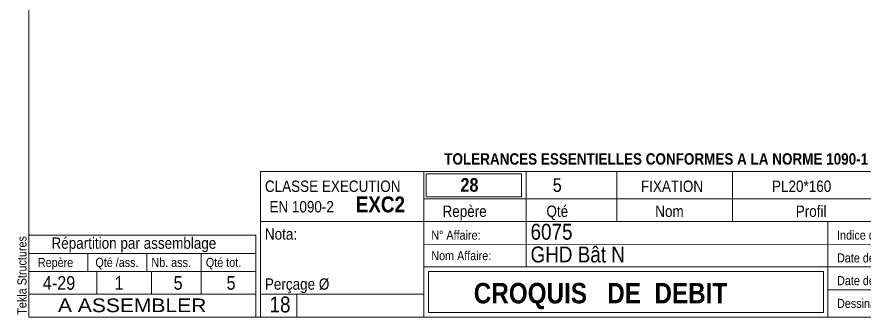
# Model space of a CAD drawing. Header units: millimetres. Extents: x 2 to 287, y 5 to 195.
# Drawn here: x 2.4 to 188.9, y 5 to 71 of the extents above; entities that cross this region are included whole.
import ezdxf

# ---------------------------------------------------------------- set-up
doc = ezdxf.new("R2010")
doc.units = ezdxf.units.MM
doc.layers.add('Autre type objet', color=1, linetype='Continuous', lineweight=0)
doc.layers.add('Feuille dessin', color=5, linetype='Continuous', lineweight=0)
doc.styles.add('ARIAL', font='ARIAL.TTF')
doc.styles.add('ARIAL_BOLD', font='ARIALBD.TTF')
doc.styles.add('ARIAL_NARROW', font='ARIAL.TTF')

# ---------------------------------------------------------------- blocks, each defined once
blk = doc.blocks.new('*A3')
at = {"layer": 'Feuille dessin', "linetype": 'Continuous', "lineweight": 0}
for p, q in [((5, 195), (5, 5)), ((5, 5), (282, 5))]:
    blk.add_line(p, q, dxfattribs=at)
at = {"layer": 'Feuille dessin', "style": 'ARIAL', "width": 0.85}
blk.add_text('Tekla Structures', height=2, rotation=90, dxfattribs=at).set_placement((4.5, 5.5))
blk = doc.blocks.new('*A4')
at = {"layer": 'Autre type objet', "linetype": 'Continuous', "lineweight": 0}
for p, q in [((56, 37), (92, 37)), ((56, 37), (56, 10)), ((92, 37), (92, 10)), ((56, 26), (92, 26)), ((56, 10), (92, 10)), ((56, 5), (56, 10)), ((64, 5), (64, 10)), ((56, 5), (64, 5))]:
    blk.add_line(p, q, dxfattribs=at)
at = {"layer": 'Autre type objet', "width": 0.85}
for s, height, style, p in [('CLASSE EXECUTION', 2.5, 'ARIAL', (57, 32.5)), ('EN 1090-2', 2.5, 'ARIAL', (58, 28)), ('EXC2', 3.5, 'ARIAL_BOLD', (77, 28)), ('Nota:', 2.5, 'ARIAL', (57, 22)), ('Perçage Ø', 2.5, 'ARIAL', (57, 11)), ('18', 3.5, 'ARIAL_NARROW', (58.014234, 6))]:
    blk.add_text(s, height=height, dxfattribs=dict(at, style=style)).set_placement(p)
blk = doc.blocks.new('*A5')
at = {"layer": 'Autre type objet', "linetype": 'Continuous', "lineweight": 0}
for p, q in [((5, 23), (55, 23)), ((5, 23), (5, 15)), ((55, 23), (55, 15)), ((5, 19), (55, 19)), ((18, 19), (18, 15)), ((31, 19), (31, 15)), ((43, 19), (43, 15)), ((5, 15), (55, 15)), ((5, 15), (5, 10)), ((20, 15), (20, 10)), ((32, 15), (32, 10)), ((43, 15), (43, 10)), ((55, 15), (55, 10)), ((5, 10), (55, 10))]:
    blk.add_line(p, q, dxfattribs=at)
at = {"layer": 'Autre type objet', "style": 'ARIAL', "width": 0.85}
for s, height, p in [('Répartition par assemblage', 2.5, (10, 20)), ('Repère', 2, (7, 16)), ('Qté /ass.', 2, (19.663086, 16)), ('Nb. ass.', 2, (32, 16)), ('Qté tot.', 2, (44, 16)), ('4-29', 3, (8.103027, 11)), ('1', 3, (23.885986, 11)), ('5', 3, (36.889404, 11)), ('5', 3, (48.551514, 11))]:
    blk.add_text(s, height=height, dxfattribs=at).set_placement(p)
blk = doc.blocks.new('*A7')
at = {"layer": 'Autre type objet', "linetype": 'Continuous', "lineweight": 0}
for p, q in [((92, 37), (282, 37)), ((92, 37), (92, 31)), ((92.51953, 36.5), (113.5, 36.5)), ((92.51953, 31.394341), (92.51953, 36.5)), ((113.5, 36.5), (113.5, 31.394341)), ((114.5, 31), (114.5, 37)), ((134.5, 31), (134.5, 37)), ((160, 31), (160, 37)), ((92, 31), (282, 31)), ((92, 31), (92, 5)), ((113.5, 31.394341), (92.51953, 31.394341)), ((114.5, 16), (114.5, 31)), ((134.5, 26), (134.5, 31)), ((160, 26), (160, 31)), ((92, 26), (282, 26)), ((181, 26), (181, 5)), ((92, 21), (241.327069, 20.935451)), ((92, 16), (181, 16)), ((93, 15), (180, 15)), ((93, 6), (93, 15)), ((180, 15), (180, 6)), ((181, 16), (241.297815, 16.021151)), ((181, 11), (241.217807, 10.969512)), ((180, 6), (93, 6)), ((92, 5), (282, 5))]:
    blk.add_line(p, q, dxfattribs=at)
at = {"layer": 'Autre type objet', "width": 0.85}
for s, height, style, p in [('TOLERANCES ESSENTIELLES CONFORMES A LA NORME 1090-1', 2.5, 'ARIAL_BOLD', (96.5, 38.5)), ('28', 3, 'ARIAL_BOLD', (100.064045, 32.540141)), ('5', 3, 'ARIAL', (120.389893, 32.5)), ('FIXATION', 2.5, 'ARIAL', (139.810791, 32.5)), ('PL20*160', 2.5, 'ARIAL', (168.683716, 32.5)), ('Repère', 2.5, 'ARIAL', (96.112978, 27)), ('Qté', 2.5, 'ARIAL', (119, 27)), ('Nom', 2.5, 'ARIAL', (142.961426, 27)), ('Profil', 2.5, 'ARIAL', (173.903564, 27)), ('6075', 3.5, 'ARIAL', (115.5, 22)), ('N° Affaire:', 2, 'ARIAL', (93.640566, 22)), ('Indice de révision:', 2, 'ARIAL', (183, 22)), ('GHD Bât N', 3.5, 'ARIAL', (115.5, 17)), ('Nom Affaire:', 2, 'ARIAL', (93.640566, 17.5)), ('Date de révision:', 2, 'ARIAL', (183, 17)), ('Date de création:', 2, 'ARIAL', (183, 12)), ('CROQUIS   DE  DEBIT', 4.5, 'ARIAL_BOLD', (103, 8)), ('Dessinateur:', 2, 'ARIAL', (183, 7))]:
    blk.add_text(s, height=height, dxfattribs=dict(at, style=style)).set_placement(p)
blk = doc.blocks.new('*A8')
at = {"layer": 'Autre type objet', "linetype": 'Continuous', "lineweight": 0}
for p, q in [((5, 10), (55, 10)), ((5, 10), (5, 5)), ((55, 10), (55, 5)), ((5, 5), (55, 5))]:
    blk.add_line(p, q, dxfattribs=at)
at = {"layer": 'Autre type objet', "style": 'ARIAL', "width": 1.105}
blk.add_text('A ASSEMBLER', height=3, dxfattribs=at).set_placement((11.423651, 6.073465))

msp = doc.modelspace()

# ---------------------------------------------------------------- block references
at = {"lineweight": 0}
for name in ['*A3', '*A7', '*A4', '*A5', '*A8']:
    msp.add_blockref(name, (0, 0), dxfattribs=at)

doc.saveas('drawing.dxf')
